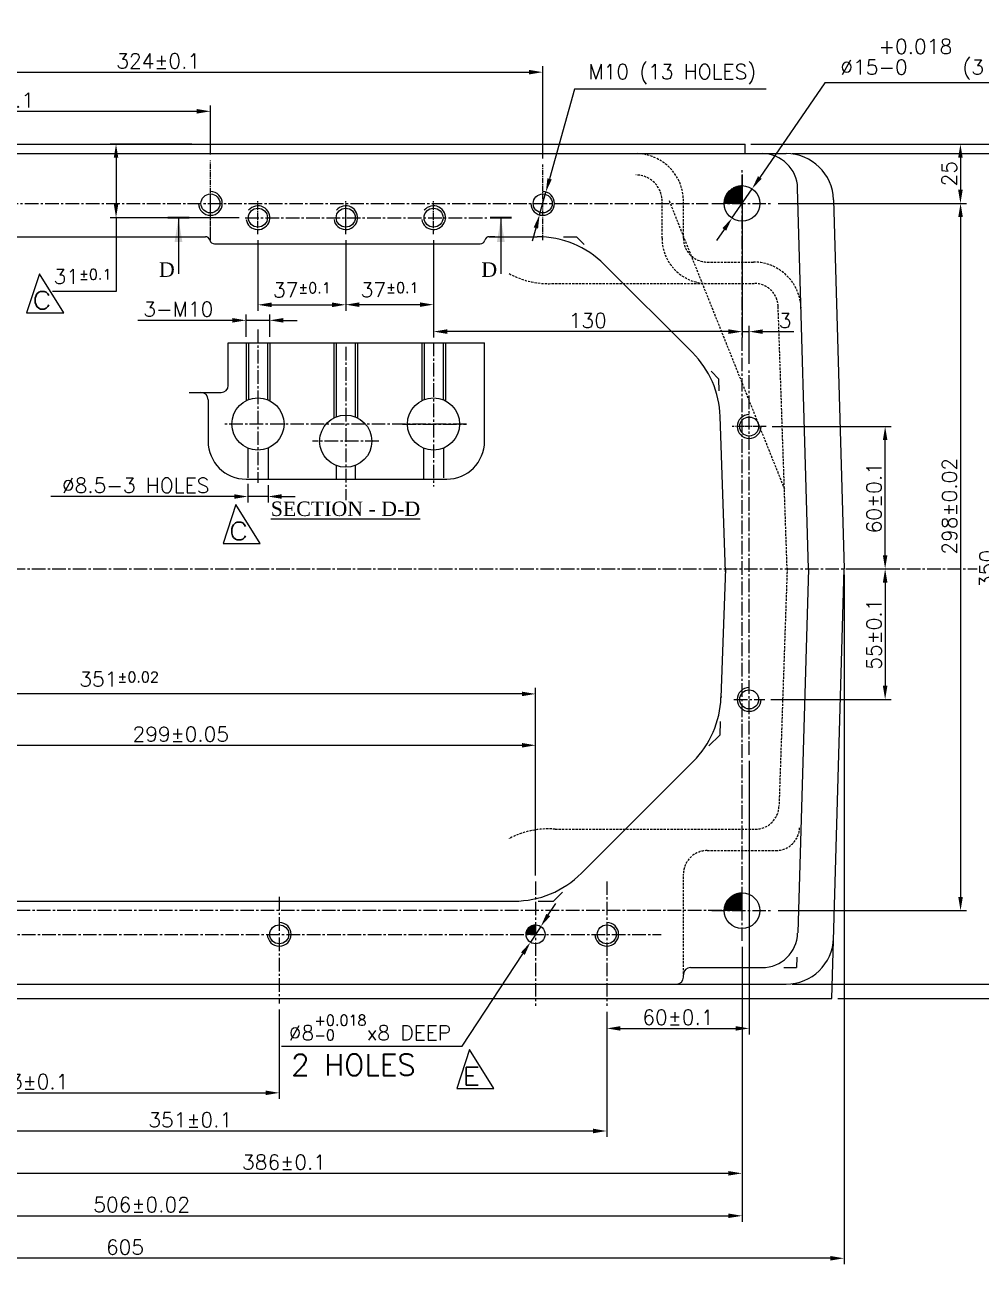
# Model space of a CAD drawing. Header units: millimetres. Extents: x -4466 to 20635, y -2270 to 9154.
# Drawn here: x 3411 to 3814, y 2501 to 3024 of the extents above; entities that cross this region are included whole.
import ezdxf

# ---------------------------------------------------------------- set-up
doc = ezdxf.new("R2010")
doc.units = ezdxf.units.MM
doc.header["$LTSCALE"] = 0.3
doc.header["$PDSIZE"] = -50
doc.linetypes.add('CENTER2', pattern=[28.575, 19.05, -3.175, 3.175, -3.175])
doc.linetypes.add('HIDDEN2', pattern=[4.7625, 3.175, -1.5875])
doc.layers.add('AM_8', color=1, linetype='Continuous', lineweight=25)
doc.layers.add('center', color=1, linetype='CENTER2')
doc.layers.add('hidden', color=4, linetype='HIDDEN2')
doc.styles.add('ROMANTIC', font='romantic.ttf')
doc.styles.add('rs', font='romans.shx')
doc.styles.get("Standard").update_dxf_attribs({"font": 'romans.shx'})
doc.dimstyles.new('ISO-25', dxfattribs={"dimscale": 2.5, "dimtxt": 2.5, "dimasz": 2.5, "dimexe": 0.7, "dimexo": 0.625, "dimtad": 1, "dimdec": 3, "dimlfac": -1, "dimzin": 9, "dimdsep": 46, "dimtxsty": 'Standard', "dimcen": 2.5, "dimclrd": 1, "dimclre": 1, "dimclrt": 7, "dimazin": 0, "dimtfac": 0.65, "dimtdec": 3, "dimtmove": 0, "dimatfit": 3, "dimfxl": 0.7, "dimtolj": 1, "dimarcsym": 0})
doc.dimstyles.new('sarab', dxfattribs={"dimscale": 3, "dimtxt": 2.5, "dimasz": 2.3, "dimexe": 1, "dimexo": 1, "dimtad": 1, "dimdec": 3, "dimdsep": 46, "dimtxsty": 'rs', "dimcen": 0, "dimclrd": 1, "dimclre": 1, "dimclrt": 7, "dimadec": 3, "dimazin": 2, "dimtfac": 1, "dimtdec": 3, "dimtmove": 0, "dimatfit": 3, "dimfxl": 1, "dimarcsym": 0})
doc.dimstyles.new('sarab$0', dxfattribs={"dimscale": 3, "dimtxt": 2.5, "dimasz": 2.3, "dimexe": 1, "dimexo": 1, "dimtad": 1, "dimdec": 3, "dimdsep": 46, "dimtxsty": 'rs', "dimcen": 0, "dimclrd": 1, "dimclre": 1, "dimclrt": 7, "dimadec": 3, "dimazin": 2, "dimtfac": 1, "dimtdec": 3, "dimtmove": 0, "dimatfit": 3, "dimfxl": 1, "dimarcsym": 0})
doc.dimstyles.new('sarab$3', dxfattribs={"dimscale": 3, "dimtxt": 2.5, "dimasz": 2.3, "dimexe": 1, "dimexo": 1, "dimtad": 1, "dimdec": 3, "dimdsep": 46, "dimtxsty": 'rs', "dimcen": 0, "dimclrd": 1, "dimclre": 1, "dimclrt": 7, "dimadec": 3, "dimazin": 2, "dimtfac": 1, "dimtdec": 3, "dimtmove": 0, "dimatfit": 3, "dimfxl": 1, "dimarcsym": 0})
pattern_1 = [(45, (0, 0), (-0.0707106781, 0.0707106781), [])]

# ---------------------------------------------------------------- blocks, each defined once
blk = doc.blocks.new('*D54')
at = {"color": 1, "lineweight": -2, "transparency": 16777216}
for p, q in [((3755.91, 2791.83), (3755.91, 2501.32)), ((3150.91, 2564.83), (3150.91, 2501.32)), ((3750.16, 2503.82), (3156.66, 2503.82))]:
    blk.add_line(p, q, dxfattribs=at)
at = {"color": 1, "transparency": 16777216}
for points in [[(3156.66, 2504.78), (3156.66, 2502.86), (3150.91, 2503.82)], [(3750.16, 2504.78), (3750.16, 2502.86), (3755.91, 2503.82)]]:
    blk.add_solid(points, dxfattribs=at)
at = {"layer": 'Defpoints', "color": 0, "transparency": 16777216}
for p in [(3755.91, 2794.33), (3150.91, 2567.33), (3150.91, 2503.82)]:
    blk.add_point(p, dxfattribs=at)
at = {"color": 7, "transparency": 16777216, "insert": (3452.9, 2508.51), "char_height": 6.25, "attachment_point": 5, "style": 'rs'}
blk.add_mtext('605', dxfattribs=at)
blk = doc.blocks.new('*D59')
at = {"color": 1, "lineweight": -2, "transparency": 16777216}
for p, q in [((3304.91, 2609.27), (3304.91, 2571.04)), ((3517.91, 2608.65), (3517.91, 2571.04)), ((3310.66, 2573.54), (3512.16, 2573.54))]:
    blk.add_line(p, q, dxfattribs=at)
at = {"color": 1, "transparency": 16777216}
for points in [[(3310.66, 2574.5), (3310.66, 2572.58), (3304.91, 2573.54)], [(3512.16, 2574.5), (3512.16, 2572.58), (3517.91, 2573.54)]]:
    blk.add_solid(points, dxfattribs=at)
at = {"layer": 'Defpoints', "color": 0, "transparency": 16777216}
for p in [(3304.91, 2611.77), (3517.91, 2611.15), (3517.91, 2573.54)]:
    blk.add_point(p, dxfattribs=at)
at = {"color": 7, "transparency": 16777216, "insert": (3411.41, 2578.23), "char_height": 6.25, "attachment_point": 5, "style": 'rs'}
blk.add_mtext('213±0.1', dxfattribs=at)
blk = doc.blocks.new('*D60')
at = {"color": 1, "lineweight": -2, "transparency": 16777216}
for p, q in [((3304.91, 2610.83), (3304.91, 2554.96)), ((3655.91, 2607.64), (3655.91, 2554.96)), ((3310.66, 2557.46), (3650.16, 2557.46))]:
    blk.add_line(p, q, dxfattribs=at)
at = {"color": 1, "transparency": 16777216}
for points in [[(3310.66, 2558.42), (3310.66, 2556.5), (3304.91, 2557.46)], [(3650.16, 2558.42), (3650.16, 2556.5), (3655.91, 2557.46)]]:
    blk.add_solid(points, dxfattribs=at)
at = {"layer": 'Defpoints', "color": 0, "transparency": 16777216}
for p in [(3304.91, 2613.33), (3655.91, 2610.14), (3655.91, 2557.46)]:
    blk.add_point(p, dxfattribs=at)
at = {"color": 7, "transparency": 16777216, "insert": (3480.41, 2562.15), "char_height": 6.25, "attachment_point": 5, "style": 'rs'}
blk.add_mtext('351±0.1', dxfattribs=at)
blk = doc.blocks.new('*D61')
at = {"color": 1, "lineweight": -2, "transparency": 16777216}
for p, q in [((3712.91, 2635.06), (3712.91, 2537.12)), ((3326.91, 2613.33), (3326.91, 2537.12)), ((3332.66, 2539.62), (3707.16, 2539.62))]:
    blk.add_line(p, q, dxfattribs=at)
at = {"color": 1, "transparency": 16777216}
for points in [[(3332.66, 2540.58), (3332.66, 2538.67), (3326.91, 2539.62)], [(3707.16, 2540.58), (3707.16, 2538.67), (3712.91, 2539.62)]]:
    blk.add_solid(points, dxfattribs=at)
at = {"layer": 'Defpoints', "color": 0, "transparency": 16777216}
for p in [(3712.91, 2637.56), (3326.91, 2615.83), (3712.91, 2539.62)]:
    blk.add_point(p, dxfattribs=at)
at = {"color": 7, "transparency": 16777216, "insert": (3519.91, 2544.31), "char_height": 6.25, "attachment_point": 5, "style": 'rs'}
blk.add_mtext('386±0.1', dxfattribs=at)
blk = doc.blocks.new('*D62')
at = {"color": 1, "lineweight": -2, "transparency": 16777216}
for p, q in [((3728.18, 2948.33), (3807.48, 2948.33)), ((3804.98, 2942.58), (3804.98, 2656.08)), ((3728.18, 2650.33), (3807.48, 2650.33))]:
    blk.add_line(p, q, dxfattribs=at)
at = {"color": 1, "transparency": 16777216}
for points in [[(3804.02, 2942.58), (3805.94, 2942.58), (3804.98, 2948.33)], [(3804.02, 2656.08), (3805.94, 2656.08), (3804.98, 2650.33)]]:
    blk.add_solid(points, dxfattribs=at)
at = {"layer": 'Defpoints', "color": 0, "transparency": 16777216}
for p in [(3725.68, 2948.33), (3725.68, 2650.33), (3804.98, 2650.33)]:
    blk.add_point(p, dxfattribs=at)
at = {"color": 7, "transparency": 16777216, "insert": (3800.29, 2820.71), "char_height": 6.25, "attachment_point": 5, "rotation": 90, "style": 'rs'}
blk.add_mtext('298±0.02', dxfattribs=at)
blk = doc.blocks.new('*D66')
at = {"color": 1, "lineweight": -2, "transparency": 16777216}
for p, q in [((3715.91, 2713.47), (3715.91, 2598.19)), ((3655.91, 2607.64), (3655.91, 2598.19)), ((3661.66, 2600.69), (3710.16, 2600.69))]:
    blk.add_line(p, q, dxfattribs=at)
at = {"color": 1, "transparency": 16777216}
for points in [[(3661.66, 2601.65), (3661.66, 2599.73), (3655.91, 2600.69)], [(3710.16, 2601.65), (3710.16, 2599.73), (3715.91, 2600.69)]]:
    blk.add_solid(points, dxfattribs=at)
at = {"layer": 'Defpoints', "color": 0, "transparency": 16777216}
for p in [(3715.91, 2715.97), (3655.91, 2610.14), (3715.91, 2600.69)]:
    blk.add_point(p, dxfattribs=at)
at = {"color": 7, "transparency": 16777216, "insert": (3685.91, 2605.37), "char_height": 6.25, "attachment_point": 5, "style": 'rs'}
blk.add_mtext('60±0.1', dxfattribs=at)
blk = doc.blocks.new('*D67')
at = {"color": 1, "lineweight": -2, "transparency": 16777216}
for p, q in [((3206.91, 2647.83), (3206.91, 2519.22)), ((3712.91, 2632.56), (3712.91, 2519.22)), ((3212.66, 2521.72), (3707.16, 2521.72))]:
    blk.add_line(p, q, dxfattribs=at)
at = {"color": 1, "transparency": 16777216}
for points in [[(3212.66, 2522.68), (3212.66, 2520.77), (3206.91, 2521.72)], [(3707.16, 2522.68), (3707.16, 2520.77), (3712.91, 2521.72)]]:
    blk.add_solid(points, dxfattribs=at)
at = {"layer": 'Defpoints', "color": 0, "transparency": 16777216}
for p in [(3206.91, 2650.33), (3712.91, 2635.06), (3712.91, 2521.72)]:
    blk.add_point(p, dxfattribs=at)
at = {"color": 7, "transparency": 16777216, "insert": (3459.91, 2526.41), "char_height": 6.25, "attachment_point": 5, "style": 'rs'}
blk.add_mtext('506±0.02', dxfattribs=at)
blk = doc.blocks.new('*D68')
at = {"color": 1, "lineweight": -2, "transparency": 16777216}
for p, q in [((3304.91, 2982.82), (3304.91, 2989.66)), ((3488.91, 2968.96), (3488.91, 2989.66)), ((3310.66, 2987.16), (3483.16, 2987.16))]:
    blk.add_line(p, q, dxfattribs=at)
at = {"color": 1, "transparency": 16777216}
for points in [[(3310.66, 2988.12), (3310.66, 2986.2), (3304.91, 2987.16)], [(3483.16, 2988.12), (3483.16, 2986.2), (3488.91, 2987.16)]]:
    blk.add_solid(points, dxfattribs=at)
at = {"layer": 'Defpoints', "color": 0, "transparency": 16777216}
for p in [(3488.91, 2987.16), (3304.91, 2980.32), (3488.91, 2966.46)]:
    blk.add_point(p, dxfattribs=at)
at = {"color": 7, "transparency": 16777216, "insert": (3396.91, 2991.85), "char_height": 6.25, "attachment_point": 5, "style": 'rs'}
blk.add_mtext('184±0.1', dxfattribs=at)
blk = doc.blocks.new('_DatumFilled')
at = {"color": 0, "linetype": 'ByBlock'}
blk.add_solid([(0, 0.577), (-1, 0), (0, -0.577)], dxfattribs=at)
blk = doc.blocks.new('*D69')
at = {"color": 1, "lineweight": -2, "transparency": 16777216}
for p, q in [((3304.91, 2975.83), (3304.91, 3006.15)), ((3310.66, 3003.65), (3623.16, 3003.65)), ((3628.91, 2967.21), (3628.91, 3006.15))]:
    blk.add_line(p, q, dxfattribs=at)
at = {"color": 1, "transparency": 16777216}
for points in [[(3310.66, 3004.61), (3310.66, 3002.69), (3304.91, 3003.65)], [(3623.16, 3004.61), (3623.16, 3002.69), (3628.91, 3003.65)]]:
    blk.add_solid(points, dxfattribs=at)
at = {"layer": 'Defpoints', "color": 0, "transparency": 16777216}
for p in [(3628.91, 3003.65), (3304.91, 2973.33), (3628.91, 2964.71)]:
    blk.add_point(p, dxfattribs=at)
at = {"color": 7, "transparency": 16777216, "insert": (3466.91, 3008.34), "char_height": 6.25, "attachment_point": 5, "style": 'rs'}
blk.add_mtext('324±0.1', dxfattribs=at)
blk = doc.blocks.new('*D70')
at = {"color": 1, "lineweight": -2, "transparency": 16777216}
for p, q in [((3758.41, 2794.33), (3775.7, 2794.33)), ((3773.2, 2788.58), (3773.2, 2745.08)), ((3724.99, 2739.33), (3775.7, 2739.33))]:
    blk.add_line(p, q, dxfattribs=at)
at = {"color": 1, "transparency": 16777216}
for points in [[(3772.24, 2788.58), (3774.16, 2788.58), (3773.2, 2794.33)], [(3772.24, 2745.08), (3774.16, 2745.08), (3773.2, 2739.33)]]:
    blk.add_solid(points, dxfattribs=at)
at = {"layer": 'Defpoints', "color": 0, "transparency": 16777216}
for p in [(3755.91, 2794.33), (3722.49, 2739.33), (3773.2, 2739.33)]:
    blk.add_point(p, dxfattribs=at)
at = {"color": 7, "transparency": 16777216, "insert": (3768.51, 2766.83), "char_height": 6.25, "attachment_point": 5, "rotation": 90, "style": 'rs'}
blk.add_mtext('55±0.1', dxfattribs=at)
blk = doc.blocks.new('*D71')
at = {"color": 1, "lineweight": -2, "transparency": 16777216}
for p, q in [((3725.64, 2854.33), (3775.7, 2854.33)), ((3773.2, 2800.08), (3773.2, 2848.58)), ((3758.41, 2794.33), (3775.7, 2794.33))]:
    blk.add_line(p, q, dxfattribs=at)
at = {"color": 1, "transparency": 16777216}
for points in [[(3772.24, 2848.58), (3774.16, 2848.58), (3773.2, 2854.33)], [(3772.24, 2800.08), (3774.16, 2800.08), (3773.2, 2794.33)]]:
    blk.add_solid(points, dxfattribs=at)
at = {"layer": 'Defpoints', "color": 0, "transparency": 16777216}
for p in [(3723.14, 2854.33), (3773.2, 2854.33), (3755.91, 2794.33)]:
    blk.add_point(p, dxfattribs=at)
at = {"color": 7, "transparency": 16777216, "insert": (3768.51, 2824.33), "char_height": 6.25, "attachment_point": 5, "rotation": 90, "style": 'rs'}
blk.add_mtext('60±0.1', dxfattribs=at)
blk = doc.blocks.new('*D72')
at = {"color": 1, "lineweight": -2, "transparency": 16777216}
for p, q in [((3733.97, 2969.33), (3823.21, 2969.33)), ((3820.71, 2963.58), (3820.71, 2625.08)), ((3733.97, 2619.33), (3823.21, 2619.33))]:
    blk.add_line(p, q, dxfattribs=at)
at = {"color": 1, "transparency": 16777216}
for points in [[(3819.75, 2963.58), (3821.67, 2963.58), (3820.71, 2969.33)], [(3819.75, 2625.08), (3821.67, 2625.08), (3820.71, 2619.33)]]:
    blk.add_solid(points, dxfattribs=at)
at = {"layer": 'Defpoints', "color": 0, "transparency": 16777216}
for p in [(3731.47, 2969.33), (3731.47, 2619.33), (3820.71, 2619.33)]:
    blk.add_point(p, dxfattribs=at)
at = {"color": 7, "transparency": 16777216, "insert": (3816.02, 2794.33), "char_height": 6.25, "attachment_point": 5, "rotation": 90, "style": 'rs'}
blk.add_mtext('350', dxfattribs=at)
blk = doc.blocks.new('*D73')
at = {"color": 1, "lineweight": -2, "transparency": 16777216}
for p, q in [((3716.66, 2973.33), (3865.46, 2973.33)), ((3862.96, 2619.08), (3862.96, 2967.58)), ((3753.24, 2613.33), (3865.46, 2613.33))]:
    blk.add_line(p, q, dxfattribs=at)
at = {"color": 1, "transparency": 16777216}
for points in [[(3862, 2967.58), (3863.92, 2967.58), (3862.96, 2973.33)], [(3862, 2619.08), (3863.92, 2619.08), (3862.96, 2613.33)]]:
    blk.add_solid(points, dxfattribs=at)
at = {"layer": 'Defpoints', "color": 0, "transparency": 16777216}
for p in [(3714.16, 2973.33), (3862.96, 2973.33), (3750.74, 2613.33)]:
    blk.add_point(p, dxfattribs=at)
at = {"color": 7, "transparency": 16777216, "insert": (3858.27, 2794.33), "char_height": 6.25, "attachment_point": 5, "rotation": 90, "style": 'rs'}
blk.add_mtext('360±0.1', dxfattribs=at)
blk = doc.blocks.new('*D77')
at = {"color": 1, "lineweight": -2, "transparency": 16777216}
for p, q in [((3642.35, 2996.5), (3631.8, 2958.68)), ((3723.08, 2996.5), (3642.35, 2996.5)), ((3627.57, 2943.51), (3630.25, 2953.14)), ((3626.02, 2937.97), (3624.48, 2932.43))]:
    blk.add_line(p, q, dxfattribs=at)
at = {"color": 1, "transparency": 16777216}
for points in [[(3630.88, 2958.94), (3632.72, 2958.43), (3630.25, 2953.14)], [(3625.1, 2938.23), (3626.95, 2937.72), (3627.57, 2943.51)]]:
    blk.add_solid(points, dxfattribs=at)
at = {"layer": 'Defpoints', "color": 0, "transparency": 16777216}
for p in [(3630.25, 2953.14), (3627.57, 2943.51)]:
    blk.add_point(p, dxfattribs=at)
at = {"color": 7, "transparency": 16777216, "insert": (3683.49, 3002.82), "char_height": 6.25, "attachment_point": 5, "style": 'rs'}
blk.add_mtext('M10 (13 HOLES)', dxfattribs=at)
blk = doc.blocks.new('*D78')
at = {"color": 1, "lineweight": -2, "transparency": 16777216}
for p, q in [((3747.77, 2999.18), (3720.4, 2959.26)), ((3854.68, 2999.18), (3747.77, 2999.18)), ((3708.67, 2942.14), (3717.15, 2954.51)), ((3705.42, 2937.4), (3702.17, 2932.66))]:
    blk.add_line(p, q, dxfattribs=at)
at = {"color": 1, "transparency": 16777216}
for points in [[(3719.61, 2959.8), (3721.19, 2958.72), (3717.15, 2954.51)], [(3704.63, 2937.94), (3706.21, 2936.86), (3708.67, 2942.14)]]:
    blk.add_solid(points, dxfattribs=at)
at = {"layer": 'Defpoints', "color": 0, "transparency": 16777216}
for p in [(3717.15, 2954.51), (3708.67, 2942.14)]:
    blk.add_point(p, dxfattribs=at)
at = {"color": 7, "transparency": 16777216, "insert": (3802.01, 3009.07), "char_height": 6.25, "attachment_point": 5, "style": 'rs'}
blk.add_mtext('∅15\\S+0.018^ -0; (3 HOLES)', dxfattribs=at)
blk = doc.blocks.new('*D118')
at = {"color": 1, "lineweight": -2, "transparency": 16777216}
for p, q in [((3508.91, 2932.83), (3508.91, 2903.12)), ((3545.91, 2932.83), (3545.91, 2903.12)), ((3514.66, 2905.62), (3540.16, 2905.62))]:
    blk.add_line(p, q, dxfattribs=at)
at = {"color": 1, "transparency": 16777216}
for points in [[(3514.66, 2906.58), (3514.66, 2904.66), (3508.91, 2905.62)], [(3540.16, 2906.58), (3540.16, 2904.66), (3545.91, 2905.62)]]:
    blk.add_solid(points, dxfattribs=at)
at = {"layer": 'Defpoints', "color": 0, "transparency": 16777216}
for p in [(3508.91, 2935.33), (3545.91, 2935.33), (3545.91, 2905.62)]:
    blk.add_point(p, dxfattribs=at)
at = {"color": 7, "transparency": 16777216, "insert": (3527.41, 2911.87), "char_height": 6.25, "attachment_point": 5, "style": 'rs'}
blk.add_mtext('37{}{\\A0;{\\H1.5x;}{\\A2;\\H0.71x;\\C2;%%p0.1}}', dxfattribs=at)
blk = doc.blocks.new('*D119')
at = {"color": 1, "lineweight": -2, "transparency": 16777216}
for p, q in [((3545.91, 2932.83), (3545.91, 2903.18)), ((3582.91, 2932.83), (3582.91, 2903.18)), ((3551.66, 2905.68), (3577.16, 2905.68))]:
    blk.add_line(p, q, dxfattribs=at)
at = {"color": 1, "transparency": 16777216}
for points in [[(3551.66, 2906.64), (3551.66, 2904.72), (3545.91, 2905.68)], [(3577.16, 2906.64), (3577.16, 2904.72), (3582.91, 2905.68)]]:
    blk.add_solid(points, dxfattribs=at)
at = {"layer": 'Defpoints', "color": 0, "transparency": 16777216}
for p in [(3545.91, 2935.33), (3582.91, 2935.33), (3582.91, 2905.68)]:
    blk.add_point(p, dxfattribs=at)
at = {"color": 7, "transparency": 16777216, "insert": (3564.41, 2911.93), "char_height": 6.25, "attachment_point": 5, "style": 'rs'}
blk.add_mtext('37{}{\\A0;{\\H1.5x;}{\\A2;\\H0.71x;\\C2;%%p0.1}}', dxfattribs=at)
blk = doc.blocks.new('*D120')
at = {"color": 1, "lineweight": -2, "transparency": 16777216}
for p, q in [((3712.91, 2960.46), (3712.91, 2891.83)), ((3582.91, 2916.83), (3582.91, 2891.83)), ((3707.16, 2894.33), (3588.66, 2894.33))]:
    blk.add_line(p, q, dxfattribs=at)
at = {"color": 1, "transparency": 16777216}
for points in [[(3588.66, 2895.29), (3588.66, 2893.37), (3582.91, 2894.33)], [(3707.16, 2895.29), (3707.16, 2893.37), (3712.91, 2894.33)]]:
    blk.add_solid(points, dxfattribs=at)
at = {"layer": 'Defpoints', "color": 0, "transparency": 16777216}
for p in [(3712.91, 2962.96), (3582.91, 2919.33), (3582.91, 2894.33)]:
    blk.add_point(p, dxfattribs=at)
at = {"color": 7, "transparency": 16777216, "insert": (3647.91, 2899.02), "char_height": 6.25, "attachment_point": 5, "style": 'rs'}
blk.add_mtext('130', dxfattribs=at)
blk = doc.blocks.new('*D121')
at = {"color": 1, "lineweight": -2, "transparency": 16777216}
for p, q in [((3707.16, 2894.31), (3701.41, 2894.31)), ((3712.91, 2894.31), (3715.91, 2894.31)), ((3715.91, 2880.74), (3715.91, 2896.81)), ((3721.66, 2894.31), (3734.7, 2894.31)), ((3712.91, 2891.83), (3712.91, 2891.81))]:
    blk.add_line(p, q, dxfattribs=at)
at = {"color": 1, "transparency": 16777216}
for points in [[(3707.16, 2895.26), (3707.16, 2893.35), (3712.91, 2894.31)], [(3721.66, 2895.26), (3721.66, 2893.35), (3715.91, 2894.31)]]:
    blk.add_solid(points, dxfattribs=at)
at = {"layer": 'Defpoints', "color": 0, "transparency": 16777216}
for p in [(3712.91, 2894.33), (3715.91, 2894.31), (3715.91, 2878.24)]:
    blk.add_point(p, dxfattribs=at)
at = {"color": 7, "transparency": 16777216, "insert": (3731.06, 2898.99), "char_height": 6.25, "attachment_point": 5, "style": 'rs'}
blk.add_mtext('3', dxfattribs=at)
blk = doc.blocks.new('*D138')
at = {"color": 1, "lineweight": -2, "transparency": 16777216}
for p, q in [((3481.09, 2973.33), (3446.62, 2973.33)), ((3449.12, 2967.58), (3449.12, 2948.08)), ((3501.01, 2942.33), (3446.62, 2942.33)), ((3449.12, 2942.33), (3449.12, 2911.29)), ((3449.12, 2911.29), (3422.39, 2911.29))]:
    blk.add_line(p, q, dxfattribs=at)
at = {"color": 1, "transparency": 16777216}
for points in [[(3448.17, 2967.58), (3450.08, 2967.58), (3449.12, 2973.33)], [(3448.17, 2948.08), (3450.08, 2948.08), (3449.12, 2942.33)]]:
    blk.add_solid(points, dxfattribs=at)
at = {"layer": 'Defpoints', "color": 0, "transparency": 16777216}
for p in [(3483.59, 2973.33), (3449.12, 2942.33), (3503.51, 2942.33)]:
    blk.add_point(p, dxfattribs=at)
at = {"color": 7, "transparency": 16777216, "insert": (3434.98, 2917.54), "char_height": 6.25, "attachment_point": 5, "style": 'rs'}
blk.add_mtext('31{}{\\A0;{\\H1.5x;}{\\A2;\\H0.71x;\\C2;%%p0.1}}', dxfattribs=at)
blk = doc.blocks.new('*D139')
at = {"color": 1, "lineweight": -2, "transparency": 16777216}
for p, q in [((3504.66, 2830.21), (3504.66, 2822.33)), ((3513.16, 2829.64), (3513.16, 2822.33)), ((3498.91, 2824.83), (3421.58, 2824.83)), ((3513.16, 2824.83), (3504.66, 2824.83)), ((3518.91, 2824.83), (3524.66, 2824.83))]:
    blk.add_line(p, q, dxfattribs=at)
at = {"color": 1, "transparency": 16777216}
for points in [[(3498.91, 2825.79), (3498.91, 2823.87), (3504.66, 2824.83)], [(3518.91, 2825.79), (3518.91, 2823.87), (3513.16, 2824.83)]]:
    blk.add_solid(points, dxfattribs=at)
at = {"layer": 'Defpoints', "color": 0, "transparency": 16777216}
for p in [(3504.66, 2832.71), (3513.16, 2832.14), (3504.66, 2824.83)]:
    blk.add_point(p, dxfattribs=at)
at = {"color": 7, "transparency": 16777216, "insert": (3457.37, 2829.52), "char_height": 6.25, "attachment_point": 5, "style": 'rs'}
blk.add_mtext('%%C8.5-3 HOLES', dxfattribs=at)
blk = doc.blocks.new('*D140')
at = {"color": 1, "lineweight": -2, "transparency": 16777216}
for p, q in [((3498.16, 2899.07), (3458.33, 2899.07)), ((3503.91, 2892.14), (3503.91, 2901.57)), ((3513.91, 2899.07), (3503.91, 2899.07)), ((3513.91, 2892.14), (3513.91, 2901.57)), ((3519.66, 2899.07), (3525.41, 2899.07))]:
    blk.add_line(p, q, dxfattribs=at)
at = {"color": 1, "transparency": 16777216}
for points in [[(3498.16, 2900.03), (3498.16, 2898.11), (3503.91, 2899.07)], [(3519.66, 2900.03), (3519.66, 2898.11), (3513.91, 2899.07)]]:
    blk.add_solid(points, dxfattribs=at)
at = {"layer": 'Defpoints', "color": 0, "transparency": 16777216}
for p in [(3513.91, 2899.07), (3503.91, 2889.64), (3513.91, 2889.64)]:
    blk.add_point(p, dxfattribs=at)
at = {"color": 7, "transparency": 16777216, "insert": (3475.37, 2903.76), "char_height": 6.25, "attachment_point": 5, "style": 'rs'}
blk.add_mtext('3-M10', dxfattribs=at)
blk = doc.blocks.new('*D141')
at = {"color": 1, "lineweight": -2, "transparency": 16777216}
for p, q in [((3716.66, 2973.33), (3848.21, 2973.33)), ((3845.71, 2800.08), (3845.71, 2967.58)), ((3830.71, 2794.33), (3848.21, 2794.33))]:
    blk.add_line(p, q, dxfattribs=at)
at = {"color": 1, "transparency": 16777216}
for points in [[(3844.75, 2967.58), (3846.67, 2967.58), (3845.71, 2973.33)], [(3844.75, 2800.08), (3846.67, 2800.08), (3845.71, 2794.33)]]:
    blk.add_solid(points, dxfattribs=at)
at = {"layer": 'Defpoints', "color": 0, "transparency": 16777216}
for p in [(3714.16, 2973.33), (3845.71, 2973.33), (3828.21, 2794.33)]:
    blk.add_point(p, dxfattribs=at)
at = {"color": 7, "transparency": 16777216, "insert": (3841.02, 2883.83), "char_height": 6.25, "attachment_point": 5, "rotation": 90, "style": 'rs'}
blk.add_mtext('179', dxfattribs=at)
blk = doc.blocks.new('*D149')
at = {"color": 1, "lineweight": -2, "transparency": 16777216}
for p, q in [((3274.91, 2955.79), (3274.91, 2739.14)), ((3625.91, 2665.16), (3625.91, 2744.14)), ((3620.16, 2741.64), (3280.66, 2741.64))]:
    blk.add_line(p, q, dxfattribs=at)
at = {"color": 1, "transparency": 16777216}
for points in [[(3280.66, 2742.6), (3280.66, 2740.68), (3274.91, 2741.64)], [(3620.16, 2742.6), (3620.16, 2740.68), (3625.91, 2741.64)]]:
    blk.add_solid(points, dxfattribs=at)
at = {"layer": 'Defpoints', "color": 0, "transparency": 16777216}
for p in [(3274.91, 2958.29), (3274.91, 2741.64), (3625.91, 2662.66)]:
    blk.add_point(p, dxfattribs=at)
at = {"color": 7, "transparency": 16777216, "insert": (3450.41, 2747.89), "char_height": 6.25, "attachment_point": 5, "style": 'rs'}
blk.add_mtext('351{}{\\A0;{\\H1.5x;}{\\A2;\\H0.71x;\\C2;%%p0.02}}', dxfattribs=at)
blk = doc.blocks.new('*D150')
at = {"color": 1, "lineweight": -2, "transparency": 16777216}
for p, q in [((3326.91, 2656.83), (3326.91, 2722.5)), ((3625.91, 2665.16), (3625.91, 2722.5)), ((3332.66, 2720), (3620.16, 2720))]:
    blk.add_line(p, q, dxfattribs=at)
at = {"color": 1, "transparency": 16777216}
for points in [[(3332.66, 2720.96), (3332.66, 2719.04), (3326.91, 2720)], [(3620.16, 2720.96), (3620.16, 2719.04), (3625.91, 2720)]]:
    blk.add_solid(points, dxfattribs=at)
at = {"layer": 'Defpoints', "color": 0, "transparency": 16777216}
for p in [(3625.91, 2720), (3625.91, 2662.66), (3326.91, 2654.33)]:
    blk.add_point(p, dxfattribs=at)
at = {"color": 7, "transparency": 16777216, "insert": (3476.41, 2724.69), "char_height": 6.25, "attachment_point": 5, "style": 'rs'}
blk.add_mtext('299±0.05', dxfattribs=at)
blk = doc.blocks.new('*D151')
at = {"color": 1, "lineweight": -2, "transparency": 16777216}
for p, q in [((3631.26, 2648.48), (3634.42, 2653.28)), ((3628.11, 2643.67), (3623.71, 2636.98)), ((3594.95, 2593.2), (3620.56, 2632.18)), ((3518.83, 2593.2), (3594.95, 2593.2))]:
    blk.add_line(p, q, dxfattribs=at)
at = {"color": 1, "transparency": 16777216}
for points in [[(3630.46, 2649), (3632.06, 2647.95), (3628.11, 2643.67)], [(3619.76, 2632.71), (3621.36, 2631.65), (3623.71, 2636.98)]]:
    blk.add_solid(points, dxfattribs=at)
at = {"layer": 'Defpoints', "color": 0, "transparency": 16777216}
for p in [(3628.11, 2643.67), (3623.71, 2636.98)]:
    blk.add_point(p, dxfattribs=at)
at = {"color": 7, "transparency": 16777216, "insert": (3556.11, 2601.02), "char_height": 6.25, "attachment_point": 5, "style": 'rs'}
blk.add_mtext('∅8{}{\\A0;{\\H2x;}{\\A2;\\H0.71x;\\C2;\\S+0.018^ -0;}}{{}}x8 DEEP', dxfattribs=at)
blk = doc.blocks.new('*D281')
at = {"color": 1, "lineweight": -2, "transparency": 16777216}
for p, q in [((3716.66, 2973.33), (3807.42, 2973.33)), ((3804.92, 2967.58), (3804.92, 2954.08)), ((3728.18, 2948.33), (3807.42, 2948.33))]:
    blk.add_line(p, q, dxfattribs=at)
at = {"color": 1, "transparency": 16777216}
for points in [[(3803.96, 2967.58), (3805.88, 2967.58), (3804.92, 2973.33)], [(3803.96, 2954.08), (3805.88, 2954.08), (3804.92, 2948.33)]]:
    blk.add_solid(points, dxfattribs=at)
at = {"layer": 'Defpoints', "color": 0, "transparency": 16777216}
for p in [(3714.16, 2973.33), (3725.68, 2948.33), (3804.92, 2948.33)]:
    blk.add_point(p, dxfattribs=at)
at = {"color": 7, "transparency": 16777216, "insert": (3800.23, 2960.83), "char_height": 6.25, "attachment_point": 5, "rotation": 90, "style": 'rs'}
blk.add_mtext('25', dxfattribs=at)

msp = doc.modelspace()

# ---------------------------------------------------------------- hatches: boundary and pattern name
at = {"layer": 'AM_8'}
h = msp.add_hatch(dxfattribs=at)
h.set_pattern_fill('_U', color=256, scale=0.1, angle=45, style=0, pattern_type=0)
h.set_pattern_definition(pattern_1)
edge = h.paths.add_edge_path()
edge.add_line((3705.41076, 2948.32817), (3712.91076, 2948.32817))
edge.add_line((3712.91076, 2948.32817), (3712.91076, 2955.82817))
edge.add_arc((3712.91076, 2948.32817), 7.5, 90, 180)
h = msp.add_hatch(dxfattribs=at)
h.set_pattern_fill('_U', color=256, scale=0.1, angle=45, style=0, pattern_type=0)
h.set_pattern_definition(pattern_1)
edge = h.paths.add_edge_path()
edge.add_arc((3712.91076, 2650.32817), 7.5, 90, 180)
edge.add_line((3705.41076, 2650.32817), (3712.91076, 2650.32817))
edge.add_line((3712.91076, 2650.32817), (3712.91076, 2657.82817))
h = msp.add_hatch(dxfattribs=at)
h.set_pattern_fill('_U', color=256, scale=0.1, angle=45, style=0, pattern_type=0)
h.set_pattern_definition(pattern_1)
edge = h.paths.add_edge_path()
edge.add_line((3621.91076, 2640.32817), (3625.91076, 2640.32817))
edge.add_line((3625.91076, 2640.32817), (3625.91076, 2644.32817))
edge.add_arc((3625.91076, 2640.32817), 4, 90, 180)

# ---------------------------------------------------------------- linework, layer by layer
for p, q in [((3253.01505, 2973.32817), (3714.16076, 2973.32817)), ((3714.16076, 2969.32817), (3714.16076, 2973.32817)), ((3221.7279, 2969.32817), (3731.47402, 2969.32817)), ((3740.91076, 2794.32817), (3736.32709, 2954.75657)), ((3751.46587, 2949.89937), (3755.91076, 2794.32817)), ((3244.08014, 2934.32817), (3486.76862, 2934.32817)), ((3490.64161, 2931.32817), (3602.595, 2931.32817)), ((3498.22651, 2931.32817), (3602.595, 2931.32817)), ((3606.41076, 2934.32817), (3626.57879, 2934.32817)), ((3608.72475, 2934.32817), (3606.69602, 2934.32817)), ((3637.69312, 2934.32817), (3643.14734, 2934.32817)), ((3646.4508, 2931.02471), (3643.14734, 2934.32817)), ((3691.9955, 2885.48001), (3654.86306, 2922.61245)), ((3416.83399, 2918.71036), (3411.43868, 2902.2698)), ((3427.08509, 2902.2698), (3416.83399, 2918.71036)), ((3411.43868, 2902.2698), (3427.08509, 2902.2698)), ((3496.41076, 2889.63548), (3604.41076, 2889.63548)), ((3496.41076, 2871.63548), (3496.41076, 2889.63548)), ((3504.91076, 2889.63548), (3504.91076, 2865.63243)), ((3512.91076, 2889.63548), (3512.91076, 2865.63243)), ((3541.91076, 2889.63548), (3541.91076, 2858.38243)), ((3549.91076, 2889.63548), (3549.91076, 2858.38243)), ((3578.91076, 2889.63548), (3578.91076, 2865.63243)), ((3586.91076, 2889.63548), (3586.91076, 2865.63243)), ((3604.41076, 2848.13548), (3604.41076, 2889.63548)), ((3703.14734, 2874.32817), (3699.85847, 2877.61704)), ((3703.31557, 2869.42141), (3703.14734, 2874.32817)), ((3479.91076, 2868.63548), (3493.41076, 2868.63548)), ((3487.91076, 2865.63548), (3487.91076, 2848.13548)), ((3705.93131, 2793.12888), (3703.68774, 2858.56636)), ((3504.66076, 2845.23967), (3504.66076, 2832.71026)), ((3513.16076, 2845.23967), (3513.16076, 2832.13548)), ((3578.66076, 2845.23967), (3578.66076, 2832.13548)), ((3587.16076, 2845.23967), (3587.16076, 2832.64355)), ((3541.91076, 2837.88853), (3541.91076, 2832.13548)), ((3549.91076, 2837.88853), (3549.91076, 2832.13548)), ((3503.91076, 2832.13548), (3588.58261, 2832.13548)), ((3508.91076, 2832.13548), (3582.91076, 2832.13548)), ((3499.66011, 2821.4707), (3494.26479, 2805.03014)), ((3509.9112, 2805.03014), (3499.66011, 2821.4707)), ((3494.26479, 2805.03014), (3509.9112, 2805.03014)), ((3705.89019, 2794.32817), (3704.0306, 2740.08999)), ((3740.91076, 2794.32817), (3736.34639, 2640.96557)), ((3750.73933, 2613.32817), (3755.91076, 2794.32817)), ((3703.6864, 2730.05085), (3703.49019, 2724.32817)), ((3703.49019, 2724.32817), (3698.86739, 2719.70537)), ((3692.33836, 2713.17634), (3645.20592, 2666.0439)), ((3244.08014, 2654.32817), (3616.92165, 2654.32817)), ((3627.03662, 2654.32817), (3633.49019, 2654.32817)), ((3637.29556, 2658.13354), (3633.49019, 2654.32817)), ((3736.04277, 2630.76389), (3735.91076, 2626.32817)), ((3691.21076, 2626.32817), (3721.33025, 2626.32817)), ((3730.53519, 2626.32817), (3735.91076, 2626.32817)), ((3221.7279, 2619.32817), (3731.47402, 2619.32817)), ((3247.28701, 2613.32817), (3750.73933, 2613.32817)), ((3598.06888, 2591.74937), (3592.67356, 2575.30881)), ((3608.31997, 2575.30881), (3598.06888, 2591.74937)), ((3592.67356, 2575.30881), (3608.31997, 2575.30881))]:
    msp.add_line(p, q)
at = {"color": 60}
for p, q in [((3479.93779, 2942.41508), (3470.92089, 2942.41508)), ((3479.93779, 2942.10533), (3470.92089, 2942.10533)), ((3615.78701, 2942.41508), (3606.77012, 2942.41508)), ((3615.78701, 2942.10533), (3606.77012, 2942.10533))]:
    msp.add_line(p, q, dxfattribs=at)
at = {"color": 1}
for p, q in [((3503.91076, 2889.63548), (3503.91076, 2865.18344)), ((3513.91076, 2889.63548), (3513.91076, 2865.18344)), ((3540.91076, 2889.63548), (3540.91076, 2857.93344)), ((3550.91076, 2889.63548), (3550.91076, 2857.93344)), ((3577.91076, 2889.63548), (3577.91076, 2865.18344)), ((3587.91076, 2889.63548), (3587.91076, 2865.18344))]:
    msp.add_line(p, q, dxfattribs=at)
for centre, radius in [((3488.91076, 2948.32817), 4), ((3628.91076, 2948.32817), 4), ((3712.91076, 2948.32817), 7.5), ((3508.91076, 2942.32817), 4), ((3545.91076, 2942.32817), 4), ((3582.91076, 2942.32817), 4), ((3508.91076, 2855.38548), 11), ((3582.91076, 2855.38548), 11), ((3545.91076, 2848.13548), 11), ((3715.91076, 2854.32817), 4), ((3715.91076, 2739.32817), 4), ((3712.91076, 2650.32817), 7.5), ((3517.91076, 2640.32817), 4), ((3625.91076, 2640.32817), 4), ((3655.91076, 2640.32817), 4)]:
    msp.add_circle(centre, radius)
for centre, radius, start, end in [((3721.33321, 2954.32817), 15, 1.636577, 90), ((3731.47402, 2949.32817), 20, 1.636577, 90), ((3488.91076, 2948.32817), 5, 180, 90), ((3628.91076, 2948.32817), 5, 180, 90), ((3486.76862, 2932.32817), 2, 14.4775122, 90), ((3490.64161, 2933.32817), 2, 194.4775122, 270), ((3602.53777, 2933.32817), 2, 270, 345.5224878), ((3606.41076, 2932.32817), 2, 90, 165.5224878), ((3626.57879, 2894.32817), 40, 45, 90), ((3663.71123, 2857.19574), 40, 1.9636575, 45), ((3484.91076, 2865.63548), 3, 0, 90), ((3493.41076, 2871.63548), 3, 270, 0), ((3715.91076, 2854.32817), 5, 90, 0), ((3503.91076, 2848.13548), 16, 180, 270), ((3588.41076, 2848.13548), 16, 270, 0), ((3715.91076, 2739.32817), 5, 90, 0), ((3664.05409, 2741.46061), 40, 315, 358.0363425), ((3616.92165, 2694.32817), 40, 270, 315), ((3517.91076, 2640.32817), 5, 180, 90), ((3655.91076, 2640.32817), 5, 180, 90), ((3721.35054, 2641.32817), 15, 270, 358.2952717), ((3731.47402, 2639.32817), 20, 270, 358.363423), ((3685.21076, 2622.32817), 3, 270, 0), ((3691.21076, 2623.32817), 3, 90, 180)]:
    msp.add_arc(centre, radius, start, end)
for centre in [(3508.91076, 2942.32817), (3545.91076, 2942.32817), (3582.91076, 2942.32817)]:
    msp.add_arc(centre, 5, 188.7394938, 141.5552457, dxfattribs=at)
at = {"layer": 'center', "ltscale": 0.4}
for p, q in [((3488.91076, 2938.87998), (3488.91076, 2966.46006)), ((3628.91076, 2932.83773), (3628.91076, 2964.71407)), ((3508.91076, 2935.32817), (3508.91076, 2949.32817)), ((3508.91076, 2935.32817), (3508.91076, 2949.32817)), ((3545.91076, 2935.32817), (3545.91076, 2949.32817)), ((3545.91076, 2935.32817), (3545.91076, 2949.32817)), ((3545.91076, 2936.53999), (3545.91076, 2947.08511)), ((3582.91076, 2935.32817), (3582.91076, 2949.32817)), ((3582.91076, 2935.32817), (3582.91076, 2949.32817)), ((3723.14136, 2854.32817), (3708.68016, 2854.32817)), ((3704.35092, 2740.32817), (3704.21498, 2740.32817))]:
    msp.add_line(p, q, dxfattribs=at)
at = {"layer": 'center'}
for p, q in [((3712.91076, 2637.55717), (3712.91076, 2962.96355)), ((3488.91076, 2932.83773), (3488.91076, 2951.71599)), ((3350.70048, 2948.32817), (3698.64592, 2948.32817)), ((3700.13975, 2948.32817), (3725.68176, 2948.32817)), ((3503.51076, 2942.32817), (3605.69806, 2942.32817)), ((3508.91076, 2895.15664), (3508.91076, 2830.58365)), ((3582.91076, 2889.67544), (3582.91076, 2829.00877)), ((3545.91076, 2887.90664), (3545.91076, 2823.33365)), ((3715.91076, 2715.96681), (3715.91076, 2878.24212)), ((3596.86946, 2855.38548), (3494.95206, 2855.38548)), ((3569.78062, 2855.38548), (3596.86946, 2855.38548)), ((3559.86946, 2848.13548), (3531.95206, 2848.13548)), ((3216.53666, 2794.32817), (3811.96295, 2794.32817)), ((3709.44473, 2739.32817), (3722.4855, 2739.32817)), ((3625.91076, 2662.65819), (3625.91076, 2610.13582)), ((3655.91076, 2662.65819), (3655.91076, 2610.13582)), ((3517.91076, 2656.1218), (3517.91076, 2611.14965)), ((3704.41076, 2650.32817), (3192.09594, 2650.32817)), ((3700.13975, 2650.32817), (3725.68176, 2650.32817)), ((3349.4821, 2640.32817), (3678.80717, 2640.32817))]:
    msp.add_line(p, q, dxfattribs=at)
at = {"layer": 'hidden'}
for p, q in [((3679.21076, 2933.62817), (3679.21076, 2949.32817)), ((3682.16076, 2949.52817), (3730.75004, 2828.02817)), ((3688.21076, 2933.62817), (3688.21076, 2949.32817)), ((3698.21076, 2923.62817), (3717.77974, 2923.62817)), ((3634.16076, 2914.62817), (3718.11788, 2914.62817)), ((3731.91604, 2794.01978), (3728.11201, 2904.97083)), ((3731.91604, 2794.63656), (3728.47544, 2694.28552)), ((3634.16076, 2684.62817), (3718.48131, 2684.62817)), ((3698.21076, 2675.62817), (3727.17802, 2675.62817)), ((3688.21076, 2622.32817), (3688.21076, 2665.62817))]:
    msp.add_line(p, q, dxfattribs=at)
for centre, radius, start, end in [((3668.21076, 2949.32817), 20, 0, 90), ((3668.21076, 2949.32817), 11, 0, 90), ((3698.21076, 2933.62817), 19, 180, 270), ((3698.21076, 2933.62817), 10, 180, 270), ((3717.77974, 2903.62817), 20, 1.636577, 90), ((3631.35858, 2949.18357), 34.66882, 241.3985013, 274.6360947), ((3718.11788, 2904.62817), 10, 1.9636575, 90), ((3718.48131, 2694.62817), 10, 270, 358.0363425), ((3631.14062, 2650.09115), 34.66882, 85.0024026, 118.239996), ((3727.17802, 2685.62817), 10, 270, 358.0363425), ((3698.21076, 2665.62817), 10, 90, 180)]:
    msp.add_arc(centre, radius, start, end, dxfattribs=at)

# ---------------------------------------------------------------- texts
at = {"style": 'ROMANTIC'}
for s, p in [('D', (3467.20814, 2917.4003)), ('D', (3603.05736, 2917.4003)), ('%%USECTION - D-D', (3514.30574, 2816.61439))]:
    msp.add_text(s, height=6.1, dxfattribs=at).set_placement(p)
at = {"width": 1.2}
for s, p in [('C', (3413.8731, 2903.7751)), ('C', (3496.69922, 2806.53544)), ('E', (3595.10798, 2576.81411))]:
    msp.add_text(s, height=7.5, dxfattribs=at).set_placement(p)
msp.add_text('2 HOLES', height=9).set_placement((3522.89929, 2580.80569))

# ---------------------------------------------------------------- dimensions: what is measured, and where the dimension line sits
for p1, p2, text, dimstyle, override, picture, middle in [((3708.67052, 2942.14187), (3717.151, 2954.51448), '<> (3 HOLES)', 'sarab', {"dimscale": 2.5, "dimgap": 0.625, "dimtoh": 1, "dimdec": 2, "dimcen": 2.5, "dimadec": 1, "dimtol": 1, "dimlim": 0, "dimtp": 0.018, "dimtm": 1e-09, "dimtdec": 3}, '*D78', (3802.00624, 2999.17905)), ((3627.56747, 2943.512), (3630.25405, 2953.14435), 'M10 (13 HOLES)', 'sarab', {"dimscale": 2.5, "dimtoh": 1, "dimdec": 2, "dimcen": 2.5, "dimadec": 1, "dimtdec": 2}, '*D77', (3683.49211, 2996.49942)), ((3628.10693, 2643.67135), (3623.71459, 2636.985), '<>{}{\\A0;{\\H2x;}{\\A2;\\H0.71x;\\C2;\\S+0.018^ -0;}}{{}}x8 DEEP', 'sarab$3', {"dimscale": 2.5, "dimtoh": 1, "dimdec": 2, "dimcen": 2.5, "dimadec": 1, "dimtp": 0.018, "dimtm": 1e-09, "dimtdec": 3, "dimtzin": 8}, '*D151', (3556.11175, 2593.20346))]:
    dim = msp.add_diameter_dim_2p(p1=p1, p2=p2, text=text, dimstyle=dimstyle, override=override)
    dim.commit()
    dim.dimension.update_dxf_attribs({"geometry": picture, "text_midpoint": middle, "dimtype": 163})
for base, p1, p2, dimstyle, override, picture, middle in [((3628.91076, 3003.64908), (3304.91076, 2973.32817), (3628.91076, 2964.71407), 'sarab', {"dimscale": 2.5, "dimtoh": 1, "dimdec": 2, "dimcen": 2.5, "dimadec": 1, "dimtol": 1, "dimtp": 0.1, "dimtm": 0.1, "dimtdec": 2, "dimldrblk": 'DatumFilled'}, '*D69', (3466.91076, 3003.64908)), ((3488.91076, 2987.15839), (3304.91076, 2980.32231), (3488.91076, 2966.46006), 'sarab', {"dimscale": 2.5, "dimtoh": 1, "dimdec": 2, "dimcen": 2.5, "dimadec": 1, "dimtol": 1, "dimtp": 0.1, "dimtm": 0.1, "dimtdec": 2, "dimldrblk": 'DatumFilled'}, '*D68', (3396.91076, 2987.15839)), ((3582.91076, 2894.32817), (3712.91076, 2962.96355), (3582.91076, 2919.32817), 'sarab', {"dimscale": 2.5, "dimtoh": 1, "dimdec": 2, "dimcen": 2.5, "dimadec": 1, "dimtdec": 2, "dimldrblk": 'DatumFilled'}, '*D120', (3647.91076, 2894.32817)), ((3150.91076, 2503.82206), (3755.91076, 2794.32817), (3150.91076, 2567.32817), 'sarab', {"dimscale": 2.5, "dimdec": 2, "dimadec": 2, "dimtdec": 2, "dimatfit": 0}, '*D54', (3452.90477, 2503.82206)), ((3625.91076, 2720.0023), (3326.91076, 2654.32817), (3625.91076, 2662.65819), 'sarab$0', {"dimscale": 2.5, "dimtoh": 1, "dimdec": 2, "dimcen": 2.5, "dimadec": 1, "dimtol": 1, "dimtp": 0.05, "dimtm": 0.05, "dimtdec": 2}, '*D150', (3476.41076, 2720.0023)), ((3715.91076, 2600.68679), (3655.91076, 2610.13582), (3715.91076, 2715.96681), 'sarab', {"dimscale": 2.5, "dimtoh": 1, "dimdec": 2, "dimcen": 2.5, "dimadec": 1, "dimtol": 1, "dimtp": 0.1, "dimtm": 0.1, "dimtdec": 2}, '*D66', (3685.91076, 2600.68679)), ((3712.91076, 2521.72335), (3206.91076, 2650.32817), (3712.91076, 2635.05717), 'sarab', {"dimscale": 2.5, "dimtoh": 1, "dimdec": 2, "dimcen": 2.5, "dimadec": 1, "dimtol": 1, "dimtp": 0.02, "dimtm": 0.02, "dimtdec": 2}, '*D67', (3459.91076, 2521.72335)), ((3712.91076, 2539.62464), (3326.91076, 2615.82817), (3712.91076, 2637.55717), 'sarab', {"dimscale": 2.5, "dimtoh": 1, "dimdec": 2, "dimcen": 2.5, "dimadec": 1, "dimtol": 1, "dimtp": 0.1, "dimtm": 0.1, "dimtdec": 2}, '*D61', (3519.91076, 2539.62464)), ((3655.91076, 2557.46197), (3304.91076, 2613.32817), (3655.91076, 2610.13582), 'sarab', {"dimscale": 2.5, "dimtoh": 1, "dimdec": 2, "dimcen": 2.5, "dimadec": 1, "dimtol": 1, "dimtp": 0.1, "dimtm": 0.1, "dimtdec": 2}, '*D60', (3480.41076, 2557.46197))]:
    dim = msp.add_linear_dim(base=base, p1=p1, p2=p2, dimstyle=dimstyle, override=override)
    dim.commit()
    dim.dimension.update_dxf_attribs({"geometry": picture, "text_midpoint": middle, "dimtype": 160})
dim = msp.add_linear_dim(base=(3449.12362, 2942.32817), p1=(3483.58791, 2973.32817), p2=(3503.51076, 2942.32817), angle=90, text='<>{}{\\A0;{\\H1.5x;}{\\A2;\\H0.71x;\\C2;%%p0.1}}', dimstyle='sarab', override={"dimscale": 2.5, "dimtoh": 1, "dimdec": 2, "dimcen": 2.5, "dimadec": 1, "dimtp": 0.1, "dimtm": 0.1, "dimtfac": 0.71, "dimtdec": 2, "dimldrblk": 'DatumFilled', "dimtzin": 8})
dim.commit()
dim.dimension.update_dxf_attribs({"geometry": '*D138', "text_midpoint": (3434.9763, 2911.286), "dimtype": 160})
for base, p1, p2, override, picture, middle in [((3862.95861, 2973.32817), (3750.73933, 2613.32817), (3714.16076, 2973.32817), {"dimscale": 2.5, "dimtoh": 1, "dimdec": 2, "dimcen": 2.5, "dimadec": 1, "dimtol": 1, "dimtp": 0.1, "dimtm": 0.1, "dimtdec": 2}, '*D73', (3862.95861, 2794.32817)), ((3820.70701, 2619.32817), (3731.47402, 2969.32817), (3731.47402, 2619.32817), {"dimscale": 2.5, "dimtoh": 1, "dimdec": 2, "dimcen": 2.5, "dimadec": 1, "dimtdec": 2}, '*D72', (3820.70701, 2794.32817)), ((3804.98178, 2650.32817), (3725.68176, 2948.32817), (3725.68176, 2650.32817), {"dimscale": 2.5, "dimtoh": 1, "dimdec": 2, "dimcen": 2.5, "dimadec": 1, "dimtol": 1, "dimtp": 0.02, "dimtm": 0.02, "dimtdec": 2}, '*D62', (3804.98178, 2820.71035))]:
    dim = msp.add_linear_dim(base=base, p1=p1, p2=p2, angle=90, dimstyle='sarab', override=override)
    dim.commit()
    dim.dimension.update_dxf_attribs({"geometry": picture, "text_midpoint": middle, "dimtype": 160})
for base, p1, p2, dimstyle, override, picture, middle in [((3845.70701, 2973.32817), (3828.21078, 2794.32817), (3714.16076, 2973.32817), 'sarab', {"dimscale": 2.5, "dimdec": 2, "dimadec": 2, "dimtol": 0, "dimlim": 0, "dimtp": 0.1, "dimtm": 0.1, "dimtfac": 0.71, "dimtdec": 2, "dimatfit": 0, "dimtolj": 0, "dimtzin": 8}, '*D141', (3841.01951, 2883.82817)), ((3804.92227, 2948.32817), (3714.16076, 2973.32817), (3725.68176, 2948.32817), 'sarab$0', {"dimscale": 2.5, "dimdec": 2, "dimadec": 2, "dimtp": 0.1, "dimtm": 0.1, "dimtfac": 0.71, "dimtdec": 2, "dimatfit": 0}, '*D281', (3800.23477, 2960.82817)), ((3773.19993, 2854.32817), (3755.91076, 2794.32817), (3723.14136, 2854.32817), 'sarab', {"dimscale": 2.5, "dimtoh": 1, "dimdec": 2, "dimcen": 2.5, "dimadec": 1, "dimtol": 1, "dimtp": 0.1, "dimtm": 0.1, "dimtdec": 2}, '*D71', (3768.51243, 2824.32817)), ((3773.19993, 2739.32817), (3755.91076, 2794.32817), (3722.4855, 2739.32817), 'sarab', {"dimscale": 2.5, "dimtoh": 1, "dimdec": 2, "dimcen": 2.5, "dimadec": 1, "dimtol": 1, "dimtp": 0.1, "dimtm": 0.1, "dimtdec": 2}, '*D70', (3768.51243, 2766.82817))]:
    dim = msp.add_linear_dim(base=base, p1=p1, p2=p2, angle=90, dimstyle=dimstyle, override=override)
    dim.commit()
    dim.dimension.update_dxf_attribs({"geometry": picture, "text_midpoint": middle})
for base, p1, p2, text, dimstyle, override, picture, middle in [((3274.91076, 2741.64054), (3625.91076, 2662.65819), (3274.91076, 2958.28769), '<>{}{\\A0;{\\H1.5x;}{\\A2;\\H0.71x;\\C2;%%p0.02}}', 'sarab$0', {"dimscale": 2.5, "dimtoh": 1, "dimdec": 2, "dimcen": 2.5, "dimadec": 1, "dimtp": 0.02, "dimtm": 0.02, "dimtdec": 2, "dimldrblk": 'DatumFilled'}, '*D149', (3450.41076, 2741.64054)), ((3513.91076, 2899.07181), (3503.91076, 2889.63548), (3513.91076, 2889.63548), '3-M<>', 'sarab', {"dimscale": 2.5, "dimtoh": 1, "dimdec": 2, "dimcen": 2.5, "dimadec": 1, "dimtp": 0.1, "dimtm": 0.1, "dimtfac": 0.71, "dimtdec": 2, "dimldrblk": 'DatumFilled'}, '*D140', (3475.37207, 2899.07181))]:
    dim = msp.add_linear_dim(base=base, p1=p1, p2=p2, text=text, dimstyle=dimstyle, override=override)
    dim.commit()
    dim.dimension.update_dxf_attribs({"geometry": picture, "text_midpoint": middle, "dimtype": 160})
for base, p1, p2, text, override, picture, middle in [((3545.91076, 2905.61759), (3508.91076, 2935.32817), (3545.91076, 2935.32817), '<>{}{\\A0;{\\H1.5x;}{\\A2;\\H0.71x;\\C2;%%p0.1}}', {"dimscale": 2.5, "dimtoh": 1, "dimdec": 2, "dimcen": 2.5, "dimadec": 1, "dimtol": 0, "dimlim": 0, "dimtp": 0, "dimtm": 0, "dimtfac": 1, "dimtdec": 2, "dimldrblk": 'DatumFilled', "dimtolj": 0, "dimtzin": 8}, '*D118', (3527.41076, 2911.86759)), ((3582.91076, 2905.67921), (3545.91076, 2935.32817), (3582.91076, 2935.32817), '<>{}{\\A0;{\\H1.5x;}{\\A2;\\H0.71x;\\C2;%%p0.1}}', {"dimscale": 2.5, "dimtoh": 1, "dimdec": 2, "dimcen": 2.5, "dimadec": 1, "dimtol": 0, "dimlim": 0, "dimtp": 0, "dimtm": 0, "dimtfac": 1, "dimtdec": 2, "dimldrblk": 'DatumFilled', "dimtolj": 0, "dimtzin": 8}, '*D119', (3564.41076, 2911.92921)), ((3504.66076, 2824.83241), (3513.16076, 2832.13548), (3504.66076, 2832.71026), '%%C<>-3 HOLES', {"dimscale": 2.5, "dimtoh": 1, "dimdec": 2, "dimcen": 2.5, "dimadec": 1, "dimtol": 0, "dimlim": 0, "dimtp": 0.1, "dimtm": 0.1, "dimtfac": 0.71, "dimtdec": 2, "dimldrblk": 'DatumFilled', "dimtolj": 0, "dimtzin": 8}, '*D139', (3457.37207, 2829.51991))]:
    dim = msp.add_linear_dim(base=base, p1=p1, p2=p2, text=text, dimstyle='sarab', override=override)
    dim.commit()
    dim.dimension.update_dxf_attribs({"geometry": picture, "text_midpoint": middle})
for base, p1, p2, override, picture, middle in [((3715.91076, 2894.30549), (3712.91076, 2894.32817), (3715.91076, 2878.24212), {"dimscale": 2.5, "dimtoh": 1, "dimdec": 1, "dimcen": 2.5, "dimadec": 1, "dimtdec": 2, "dimldrblk": 'DatumFilled'}, '*D121', (3731.05659, 2898.99299)), ((3517.91076, 2573.5389), (3304.91076, 2611.76591), (3517.91076, 2611.14965), {"dimscale": 2.5, "dimtoh": 1, "dimdec": 2, "dimcen": 2.5, "dimadec": 1, "dimtol": 1, "dimtp": 0.1, "dimtm": 0.1, "dimtdec": 2}, '*D59', (3411.41076, 2578.2264))]:
    dim = msp.add_linear_dim(base=base, p1=p1, p2=p2, dimstyle='sarab', override=override)
    dim.commit()
    dim.dimension.update_dxf_attribs({"geometry": picture, "text_midpoint": middle})

# ---------------------------------------------------------------- leaders
for points in [[(3475.42934, 2942.10533), (3475.42934, 2918.59933)], [(3611.27856, 2942.10533), (3611.27856, 2918.59933)]]:
    msp.add_leader(points, dimstyle='ISO-25', override={"dimscale": 2, "dimasz": 5})

doc.saveas('drawing.dxf')
